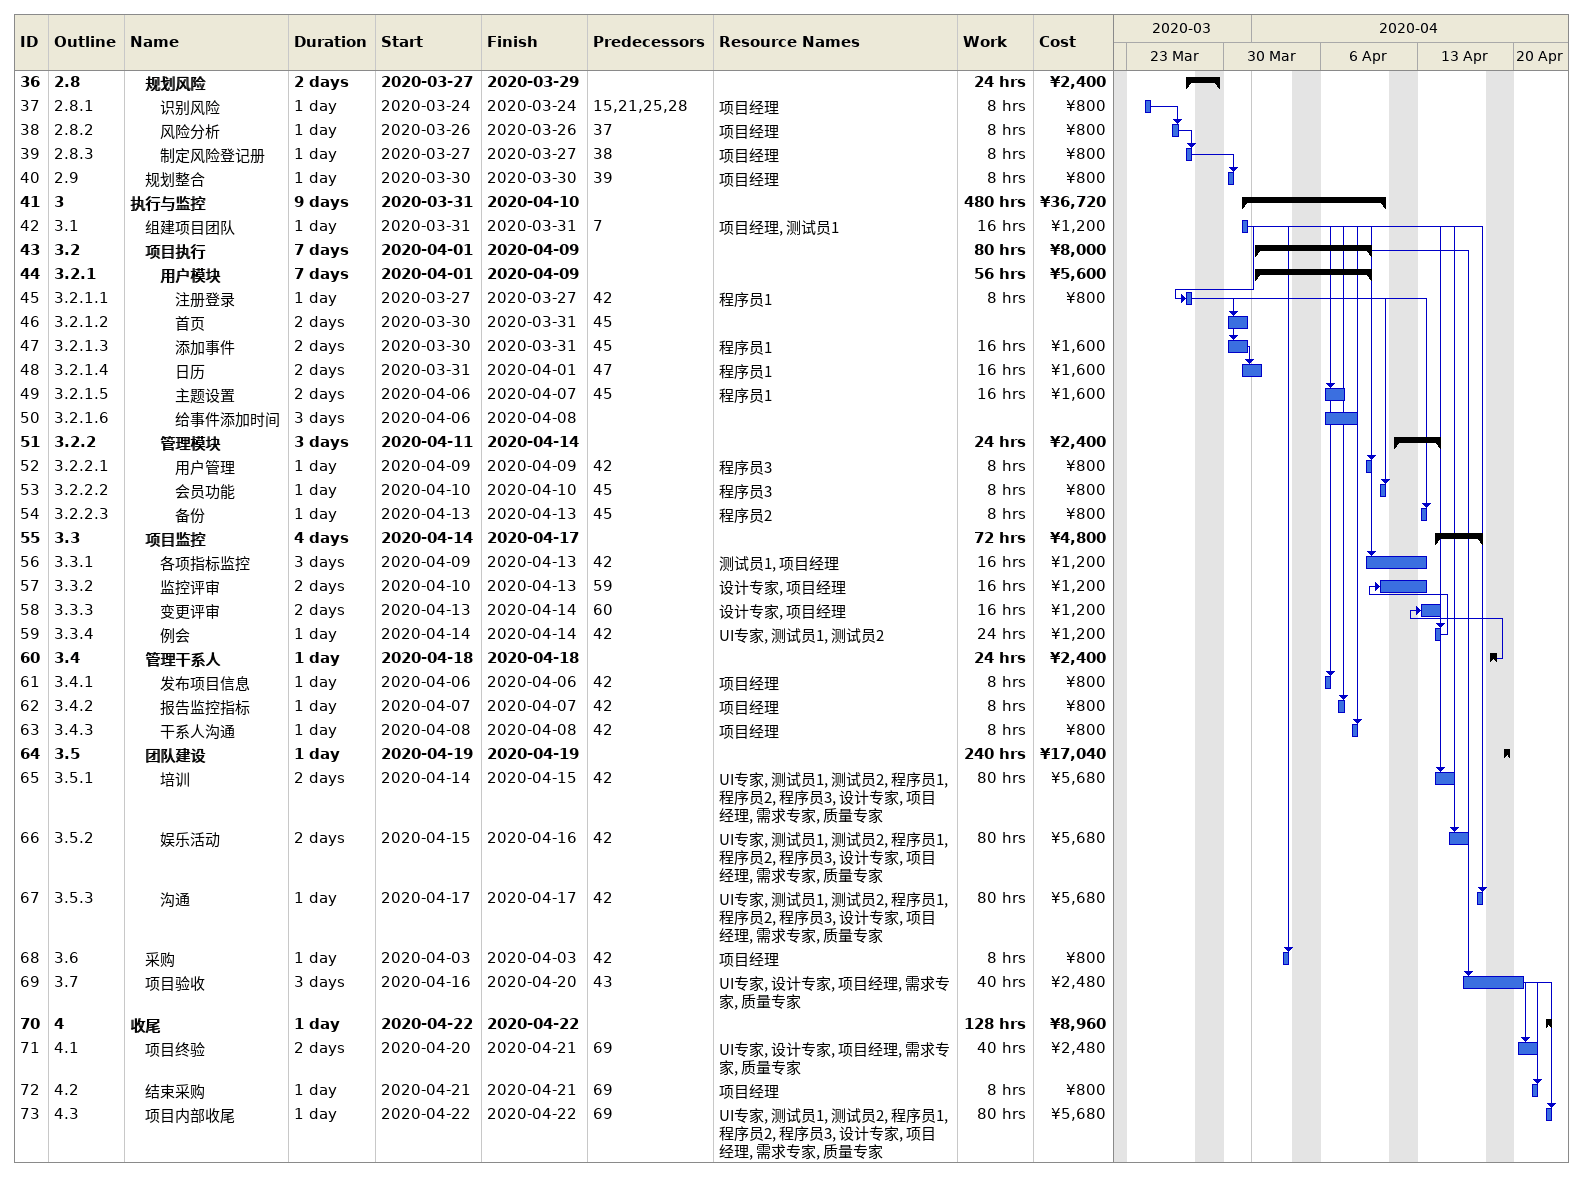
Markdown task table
| ID | WBS | Task | Duration | Start | Finish | Predecessors | Resources | Work (h) | Cost (¥) |
|---|---|---|---|---|---|---|---|---|---|
| 36 | 2.8 | **规划风险** | 2d | 2020-03-27 | 2020-03-29 |  |  | 24 | 2400 |
| 37 | 2.8.1 | 识别风险 | 1d | 2020-03-24 | 2020-03-24 | 15, 21, 25, 28 | 项目经理 | 8 | 800 |
| 38 | 2.8.2 | 风险分析 | 1d | 2020-03-26 | 2020-03-26 | 37 | 项目经理 | 8 | 800 |
| 39 | 2.8.3 | 制定风险登记册 | 1d | 2020-03-27 | 2020-03-27 | 38 | 项目经理 | 8 | 800 |
| 40 | 2.9 | 规划整合 | 1d | 2020-03-30 | 2020-03-30 | 39 | 项目经理 | 8 | 800 |
| 41 | 3 | **执行与监控** | 9d | 2020-03-31 | 2020-04-10 |  |  | 480 | 36720 |
| 42 | 3.1 | 组建项目团队 | 1d | 2020-03-31 | 2020-03-31 | 7 | 项目经理, 测试员1 | 16 | 1200 |
| 43 | 3.2 | **项目执行** | 7d | 2020-04-01 | 2020-04-09 |  |  | 80 | 8000 |
| 44 | 3.2.1 | **用户模块** | 7d | 2020-04-01 | 2020-04-09 |  |  | 56 | 5600 |
| 45 | 3.2.1.1 | 注册登录 | 1d | 2020-03-27 | 2020-03-27 | 42 | 程序员1 | 8 | 800 |
| 46 | 3.2.1.2 | 首页 | 2d | 2020-03-30 | 2020-03-31 | 45 |  |  |  |
| 47 | 3.2.1.3 | 添加事件 | 2d | 2020-03-30 | 2020-03-31 | 45 | 程序员1 | 16 | 1600 |
| 48 | 3.2.1.4 | 日历 | 2d | 2020-03-31 | 2020-04-01 | 47 | 程序员1 | 16 | 1600 |
| 49 | 3.2.1.5 | 主题设置 | 2d | 2020-04-06 | 2020-04-07 | 45 | 程序员1 | 16 | 1600 |
| 50 | 3.2.1.6 | 给事件添加时间 | 3d | 2020-04-06 | 2020-04-08 |  |  |  |  |
| 51 | 3.2.2 | **管理模块** | 3d | 2020-04-11 | 2020-04-14 |  |  | 24 | 2400 |
| 52 | 3.2.2.1 | 用户管理 | 1d | 2020-04-09 | 2020-04-09 | 42 | 程序员3 | 8 | 800 |
| 53 | 3.2.2.2 | 会员功能 | 1d | 2020-04-10 | 2020-04-10 | 45 | 程序员3 | 8 | 800 |
| 54 | 3.2.2.3 | 备份 | 1d | 2020-04-13 | 2020-04-13 | 45 | 程序员2 | 8 | 800 |
| 55 | 3.3 | **项目监控** | 4d | 2020-04-14 | 2020-04-17 |  |  | 72 | 4800 |
| 56 | 3.3.1 | 各项指标监控 | 3d | 2020-04-09 | 2020-04-13 | 42 | 测试员1, 项目经理 | 16 | 1200 |
| 57 | 3.3.2 | 监控评审 | 2d | 2020-04-10 | 2020-04-13 | 59 | 设计专家, 项目经理 | 16 | 1200 |
| 58 | 3.3.3 | 变更评审 | 2d | 2020-04-13 | 2020-04-14 | 60 | 设计专家, 项目经理 | 16 | 1200 |
| 59 | 3.3.4 | 例会 | 1d | 2020-04-14 | 2020-04-14 | 42 | UI专家, 测试员1, 测试员2 | 24 | 1200 |
| 60 | 3.4 | **管理干系人** | 1d | 2020-04-18 | 2020-04-18 |  |  | 24 | 2400 |
| 61 | 3.4.1 | 发布项目信息 | 1d | 2020-04-06 | 2020-04-06 | 42 | 项目经理 | 8 | 800 |
| 62 | 3.4.2 | 报告监控指标 | 1d | 2020-04-07 | 2020-04-07 | 42 | 项目经理 | 8 | 800 |
| 63 | 3.4.3 | 干系人沟通 | 1d | 2020-04-08 | 2020-04-08 | 42 | 项目经理 | 8 | 800 |
| 64 | 3.5 | **团队建设** | 1d | 2020-04-19 | 2020-04-19 |  |  | 240 | 17040 |
| 65 | 3.5.1 | 培训 | 2d | 2020-04-14 | 2020-04-15 | 42 | UI专家, 测试员1, 测试员2, 程序员1, 程序员2, 程序员3, 设计专家, 项目经理, 需求专家, 质量专家 | 80 | 5680 |
| 66 | 3.5.2 | 娱乐活动 | 2d | 2020-04-15 | 2020-04-16 | 42 | UI专家, 测试员1, 测试员2, 程序员1, 程序员2, 程序员3, 设计专家, 项目经理, 需求专家, 质量专家 | 80 | 5680 |
| 67 | 3.5.3 | 沟通 | 1d | 2020-04-17 | 2020-04-17 | 42 | UI专家, 测试员1, 测试员2, 程序员1, 程序员2, 程序员3, 设计专家, 项目经理, 需求专家, 质量专家 | 80 | 5680 |
| 68 | 3.6 | 采购 | 1d | 2020-04-03 | 2020-04-03 | 42 | 项目经理 | 8 | 800 |
| 69 | 3.7 | 项目验收 | 3d | 2020-04-16 | 2020-04-20 | 43 | UI专家, 设计专家, 项目经理, 需求专家, 质量专家 | 40 | 2480 |
| 70 | 4 | **收尾** | 1d | 2020-04-22 | 2020-04-22 |  |  | 128 | 8960 |
| 71 | 4.1 | 项目终验 | 2d | 2020-04-20 | 2020-04-21 | 69 | UI专家, 设计专家, 项目经理, 需求专家, 质量专家 | 40 | 2480 |
| 72 | 4.2 | 结束采购 | 1d | 2020-04-21 | 2020-04-21 | 69 | 项目经理 | 8 | 800 |
| 73 | 4.3 | 项目内部收尾 | 1d | 2020-04-22 | 2020-04-22 | 69 | UI专家, 测试员1, 测试员2, 程序员1, 程序员2, 程序员3, 设计专家, 项目经理, 需求专家, 质量专家 | 80 | 5680 |
